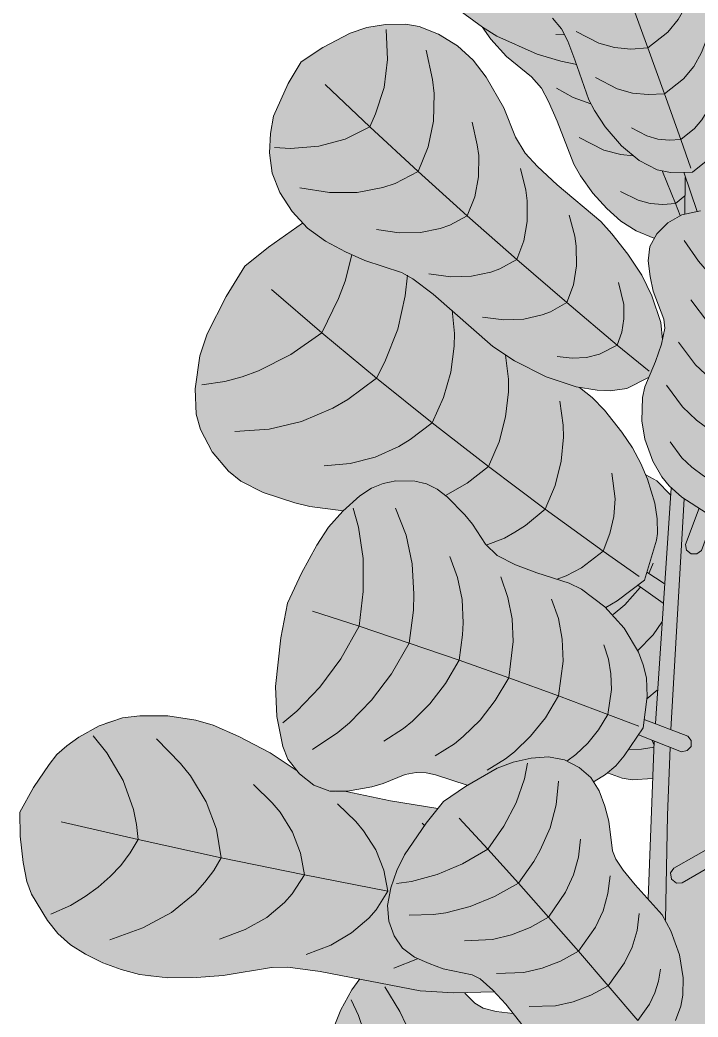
# Model space of a CAD drawing. Header units: metres. Extents: x 0 to 8.79, y -6.64 to 2.65.
# Drawn here: x 1.9259 to 2.2446, y 1.0244 to 1.4935 of the extents above; entities that cross this region are included whole.
import ezdxf

# ---------------------------------------------------------------- set-up
doc = ezdxf.new("R2010")
doc.units = ezdxf.units.M
for name, color, linetype, lineweight, true_color in [('VEG-HOJAS', 117, 'Continuous', 18, 0x2e5e38), ('VEG-NERVIOS', 115, 'Continuous', 9, 0x528c5c), ('VEG-TRONCO', 25, 'Continuous', 18, 0x684830)]:
    doc.layers.add(name, color=color, linetype=linetype, lineweight=lineweight, true_color=true_color)
doc.layers.add('VEG-RELLENO', color=253, linetype='Continuous', true_color=0x96c896)

# ---------------------------------------------------------------- blocks, each defined once
blk = doc.blocks.new('VEG_Ficus_lyrata_ALZADO')
at = {"layer": 'VEG-RELLENO', "true_color": 0x518d59}
h = blk.add_hatch(color=115, dxfattribs=at)
h.dxf.hatch_style = 1
h.paths.add_polyline_path([(-0.2065, 1.6089), (-0.1973, 1.619), (-0.1829, 1.6317), (-0.1777, 1.6348), (-0.1718, 1.6375), (-0.1619, 1.6407), (-0.1516, 1.6418), (-0.141, 1.6401), (-0.1339, 1.6377), (-0.1271, 1.6345), (-0.1183, 1.6282), (-0.1131, 1.6229), (-0.1039, 1.6116), (-0.1002, 1.606), (-0.094, 1.5948), (-0.0903, 1.5897), (-0.0835, 1.5834), (-0.0655, 1.5704), (-0.0783, 1.5608), (-0.0815, 1.5574), (-0.0859, 1.5514), (-0.0896, 1.5446), (-0.0911, 1.5399), (-0.0916, 1.5349), (-0.0915, 1.5297), (-0.09, 1.5221), (-0.087, 1.5153), (-0.0774, 1.5034), (-0.067, 1.4943), (-0.064, 1.491), (-0.0607, 1.4854), (-0.0556, 1.4725), (-0.063, 1.474), (-0.0742, 1.4774), (-0.0931, 1.4858), (-0.0998, 1.49), (-0.1185, 1.5039), (-0.1292, 1.5109), (-0.137, 1.5151), (-0.1456, 1.5176), (-0.1638, 1.5201), (-0.1803, 1.5247), (-0.1896, 1.5291), (-0.1978, 1.5353), (-0.205, 1.543), (-0.2087, 1.5485), (-0.2122, 1.5575), (-0.214, 1.5672), (-0.2145, 1.5762), (-0.2134, 1.5846), (-0.2094, 1.6005)])
at = {"layer": 'VEG-RELLENO', "true_color": 0x6ca273}
h = blk.add_hatch(color=113, dxfattribs=at)
h.dxf.hatch_style = 1
h.paths.add_polyline_path([(-0.0575, 1.5753), (-0.047, 1.5771), (-0.0353, 1.5782), (-0.0264, 1.5721), (-0.019, 1.5685), (-0.0124, 1.567), (-0.0048, 1.5676), (-0.0001, 1.5613), (0.0034, 1.5544), (0.005, 1.5469), (0.0053, 1.539), (0.0051, 1.5316), (0.0031, 1.5179), (0.0033, 1.5134), (0.0079, 1.4981), (0.015, 1.4794), (0.0167, 1.4706), (0.0174, 1.4583), (0.0162, 1.4472), (0.014, 1.4395), (0.0121, 1.435), (0.0084, 1.4296), (-0.0012, 1.4218), (-0.0115, 1.4217), (-0.0177, 1.4229), (-0.0219, 1.4248), (-0.0284, 1.4289), (-0.0365, 1.4362), (-0.0422, 1.4431), (-0.0486, 1.4533), (-0.051, 1.4586), (-0.059, 1.4814), (-0.0627, 1.4892), (-0.0654, 1.4927), (-0.0758, 1.5016), (-0.0807, 1.5071), (-0.0856, 1.5132), (-0.0892, 1.5198), (-0.0911, 1.5271), (-0.0916, 1.5349), (-0.0904, 1.5422), (-0.0872, 1.5492), (-0.0815, 1.5574), (-0.0766, 1.5623), (-0.0651, 1.5706)])
at = {"layer": 'VEG-RELLENO', "true_color": 0x967052}
h = blk.add_hatch(color=23, dxfattribs=at)
h.dxf.hatch_style = 1
h.paths.add_polyline_path([(-0.0197, 0.4), (-0.0097, 0.6), (-0.0079, 0.6662), (-0.0077, 0.6998), (-0.0094, 0.7682), (-0.017, 0.9014), (-0.0006, 0.9014), (0.0017, 0.9027), (0.0026, 0.9053), (0.0017, 0.9078), (-0.0006, 0.9092), (-0.0175, 0.9094), (-0.0211, 0.9802), (-0.022, 1.0087), (-0.0208, 1.0093), (-0.0086, 0.9946), (-0.0067, 0.9942), (-0.0044, 0.9948), (-0.0031, 0.9963), (-0.0027, 0.9982), (-0.0036, 1.0007), (-0.0149, 1.0142), (-0.0091, 1.0227), (-0.0066, 1.0295), (-0.0054, 1.04), (-0.0066, 1.0509), (-0.009, 1.0594), (-0.0126, 1.0675), (-0.0154, 1.0724), (-0.022, 1.0799), (-0.0191, 1.1541), (-0.0059, 1.1491), (-0.003, 1.1501), (-0.0016, 1.1528), (-0.0021, 1.1551), (-0.0038, 1.1567), (-0.0186, 1.1624), (-0.0112, 1.2732), (-0.0062, 1.2689), (0.002, 1.2637), (-0.0044, 1.2466), (-0.0041, 1.2443), (-0.0022, 1.2424), (0.0005, 1.2421), (0.003, 1.2439), (0.0093, 1.261), (0.013, 1.2604), (0.008, 1.154), (0.0067, 1.1039), (-0.01, 1.0944), (-0.0112, 1.0929), (-0.0116, 1.091), (-0.0113, 1.0895), (-0.0101, 1.088), (-0.0087, 1.0873), (-0.0067, 1.0873), (0.0065, 1.0946), (0.0065, 1.0501), (0.0074, 1.0161), (0.0119, 0.9397), (-0.0041, 0.9402), (-0.0067, 0.9386), (-0.0074, 0.936), (-0.0064, 0.9335), (-0.0043, 0.9323), (0.0125, 0.9317), (0.0195, 0.8425), (0.003, 0.8474), (0.0002, 0.8463), (-0.0007, 0.845), (-0.001, 0.8431), (-0.0001, 0.8409), (0.0015, 0.8397), (0.0183, 0.8346), (0.0162, 0.8183), (0.016, 0.8064), (0.0172, 0.7987), (0.0192, 0.7911), (0.0241, 0.779), (0.0266, 0.7349), (0.0282, 0.6661), (0.0278, 0.599), (0.0217, 0.4)])
h.paths.add_polyline_path([(-0.0048, 1.4021), (-0.0046, 1.4194), (0.001, 1.4034)])
h.paths.add_polyline_path([(0.0127, 1.5053), (0.0143, 1.4818), (0.0089, 1.4954)])
h.paths.add_polyline_path([(0.0161, 1.4467), (0.0171, 1.4046), (0.0092, 1.4043), (0.0019, 1.4243), (0.0084, 1.4296), (0.011, 1.433), (0.014, 1.4395)])
h.paths.add_polyline_path([(0.0049, 1.5071), (0.0031, 1.5156), (0.0032, 1.5201), (0.0043, 1.5261), (0.0105, 1.5208)])
at = {"layer": 'VEG-RELLENO', "true_color": 0x5b9663}
h = blk.add_hatch(color=103, dxfattribs=at)
h.dxf.hatch_style = 1
h.paths.add_polyline_path([(-0.1851, 1.4738), (-0.1749, 1.4805), (-0.1596, 1.4883), (-0.1515, 1.4904), (-0.1423, 1.4915), (-0.1327, 1.4911), (-0.1236, 1.4882), (-0.1145, 1.4833), (-0.1065, 1.477), (-0.1, 1.4693), (-0.0946, 1.4606), (-0.0899, 1.4521), (-0.0844, 1.4383), (-0.0798, 1.4308), (-0.074, 1.4245), (-0.0647, 1.4159), (-0.0472, 1.4014), (-0.0416, 1.3959), (-0.0315, 1.3833), (-0.025, 1.3733), (-0.019, 1.3605), (-0.0161, 1.3511), (-0.0152, 1.3454), (-0.0152, 1.343), (-0.0158, 1.3409), (-0.0185, 1.3327), (-0.0218, 1.3252), (-0.032, 1.32), (-0.0398, 1.3189), (-0.0459, 1.3192), (-0.0559, 1.3209), (-0.0699, 1.3256), (-0.0848, 1.3331), (-0.095, 1.3398), (-0.123, 1.3645), (-0.1326, 1.3717), (-0.1379, 1.3746), (-0.1552, 1.3802), (-0.1642, 1.3843), (-0.1737, 1.3893), (-0.1821, 1.3955), (-0.1893, 1.4033), (-0.1951, 1.4123), (-0.1988, 1.4214), (-0.2, 1.4309), (-0.1993, 1.443), (-0.1972, 1.4507), (-0.1903, 1.4652)])
at = {"layer": 'VEG-RELLENO', "true_color": 0x477c4e}
h = blk.add_hatch(color=105, dxfattribs=at)
h.dxf.hatch_style = 1
h.paths.add_polyline_path([(0.0167, 1.4377), (0.017, 1.4281), (0.0168, 1.4246), (0.0164, 1.4373)])
h.paths.add_polyline_path([(-0.0193, 1.3908), (-0.0276, 1.3942), (-0.0348, 1.3988), (-0.0415, 1.4047), (-0.048, 1.412), (-0.0538, 1.4201), (-0.057, 1.4256), (-0.0647, 1.4458), (-0.0688, 1.4551), (-0.0721, 1.4613), (-0.0769, 1.4667), (-0.0886, 1.4762), (-0.096, 1.4844), (-0.1001, 1.4902), (-0.0895, 1.484), (-0.0781, 1.4789), (-0.0666, 1.4749), (-0.0556, 1.4725), (-0.051, 1.4586), (-0.0486, 1.4533), (-0.0422, 1.4431), (-0.0345, 1.4342), (-0.0262, 1.4274), (-0.0198, 1.4238), (-0.0135, 1.4219), (-0.0052, 1.4218), (-0.0046, 1.4194), (-0.0048, 1.4021), (-0.0085, 1.4007), (-0.0128, 1.398), (-0.0164, 1.3947)])
at = {"layer": 'VEG-RELLENO', "true_color": 0x96bc76}
h = blk.add_hatch(color=63, dxfattribs=at)
h.dxf.hatch_style = 1
h.paths.add_polyline_path([(0.001, 1.4034), (-0.0052, 1.4218), (-0.0012, 1.4218), (0.0019, 1.4243), (0.0092, 1.4043)])
at = {"layer": 'VEG-RELLENO', "true_color": 0x6ea275}
h = blk.add_hatch(color=113, dxfattribs=at)
h.dxf.hatch_style = 1
h.paths.add_polyline_path([(0.0549, 1.3983), (0.0685, 1.3916), (0.0867, 1.3812), (0.0942, 1.3755), (0.1014, 1.3687), (0.1072, 1.3615), (0.1103, 1.3543), (0.1111, 1.3468), (0.1099, 1.34), (0.1062, 1.3342), (0.1006, 1.3291), (0.0948, 1.3246), (0.082, 1.3177), (0.079, 1.3148), (0.076, 1.3097), (0.0728, 1.3019), (0.0671, 1.2849), (0.0625, 1.2783), (0.0541, 1.2702), (0.0445, 1.2642), (0.0363, 1.261), (0.0307, 1.2597), (0.0223, 1.2591), (0.0053, 1.2615), (-0.0062, 1.2689), (-0.0122, 1.2742), (-0.0156, 1.2785), (-0.0198, 1.2858), (-0.0236, 1.2963), (-0.0249, 1.3048), (-0.0247, 1.3159), (-0.0235, 1.3209), (-0.0185, 1.3327), (-0.0158, 1.3409), (-0.0142, 1.3485), (-0.0146, 1.3526), (-0.0196, 1.3658), (-0.0211, 1.3728), (-0.022, 1.3801), (-0.0212, 1.3868), (-0.0179, 1.3928), (-0.0128, 1.398), (-0.0061, 1.4017), (0.0026, 1.4037), (0.015, 1.4046), (0.0241, 1.4041), (0.043, 1.4009)])
at = {"layer": 'VEG-RELLENO', "true_color": 0x4d8554}
h = blk.add_hatch(color=105, dxfattribs=at)
h.dxf.hatch_style = 1
h.paths.add_polyline_path([(-0.2116, 1.3776), (-0.2004, 1.3866), (-0.1845, 1.3978), (-0.1767, 1.3912), (-0.1674, 1.3859), (-0.1552, 1.3802), (-0.1406, 1.3756), (-0.1326, 1.3717), (-0.1254, 1.3664), (-0.1155, 1.3581), (-0.0981, 1.3423), (-0.0917, 1.3374), (-0.0848, 1.3331), (-0.0699, 1.3256), (-0.0628, 1.3229), (-0.0543, 1.3206), (-0.0515, 1.3185), (-0.0425, 1.3098), (-0.0318, 1.2958), (-0.0254, 1.2848), (-0.021, 1.2737), (-0.0182, 1.2624), (-0.0176, 1.2519), (-0.0188, 1.2455), (-0.0237, 1.2299), (-0.0365, 1.2201), (-0.0419, 1.217), (-0.0505, 1.2239), (-0.0561, 1.2272), (-0.077, 1.2343), (-0.0867, 1.2381), (-0.093, 1.2415), (-0.0968, 1.2448), (-0.1062, 1.2586), (-0.1143, 1.267), (-0.1212, 1.2727), (-0.1236, 1.2741), (-0.1289, 1.2759), (-0.1346, 1.2767), (-0.1406, 1.2766), (-0.1494, 1.2745), (-0.1576, 1.2695), (-0.1654, 1.2625), (-0.1846, 1.2653), (-0.1954, 1.2685), (-0.2066, 1.2727), (-0.2134, 1.2764), (-0.2164, 1.2786), (-0.2245, 1.2871), (-0.2309, 1.2972), (-0.2337, 1.3043), (-0.2345, 1.308), (-0.235, 1.3199), (-0.2328, 1.3354), (-0.2293, 1.3457), (-0.219, 1.3657)])
at = {"layer": 'VEG-RELLENO', "true_color": 0x6aa071}
h = blk.add_hatch(color=103, dxfattribs=at)
h.dxf.hatch_style = 1
h.paths.add_polyline_path([(-0.1916, 1.2191), (-0.1849, 1.2332), (-0.1741, 1.2521), (-0.1679, 1.2598), (-0.1603, 1.2672), (-0.1521, 1.2731), (-0.1436, 1.2762), (-0.1346, 1.2767), (-0.1262, 1.2752), (-0.1188, 1.271), (-0.1121, 1.2649), (-0.1062, 1.2586), (-0.0968, 1.2448), (-0.093, 1.2415), (-0.0867, 1.2381), (-0.077, 1.2343), (-0.0561, 1.2272), (-0.0477, 1.2219), (-0.0374, 1.2125), (-0.0332, 1.2073), (-0.0296, 1.2019), (-0.0254, 1.193), (-0.0235, 1.187), (-0.0224, 1.1781), (-0.0243, 1.1604), (-0.0332, 1.1473), (-0.0372, 1.1426), (-0.042, 1.1385), (-0.0474, 1.1351), (-0.0525, 1.1403), (-0.059, 1.1443), (-0.0662, 1.1466), (-0.0714, 1.1468), (-0.0799, 1.1457), (-0.0904, 1.1426), (-0.0976, 1.139), (-0.107, 1.1334), (-0.1219, 1.1383), (-0.1264, 1.1393), (-0.1311, 1.1394), (-0.1362, 1.1384), (-0.1492, 1.1332), (-0.1575, 1.1315), (-0.1661, 1.1304), (-0.1742, 1.1312), (-0.1815, 1.135), (-0.1879, 1.1408), (-0.1926, 1.1485), (-0.1954, 1.1585), (-0.1971, 1.1729), (-0.1969, 1.1834), (-0.1942, 1.2053)])
at = {"layer": 'VEG-RELLENO', "true_color": 0x477b4e}
h = blk.add_hatch(color=105, dxfattribs=at)
h.dxf.hatch_style = 1
h.paths.add_polyline_path([(-0.0231, 1.2795), (-0.016, 1.275), (-0.0115, 1.2701), (-0.0144, 1.2283), (-0.0226, 1.2337), (-0.0188, 1.2455), (-0.0175, 1.2553), (-0.0189, 1.2661)])
h.paths.add_polyline_path([(-0.0201, 1.1366), (-0.0295, 1.1359), (-0.0342, 1.1368), (-0.0411, 1.1393), (-0.0352, 1.1449), (-0.0266, 1.1571), (-0.0191, 1.1541)])
h.paths.add_polyline_path([(-0.0235, 1.187), (-0.0266, 1.196), (-0.0313, 1.2047), (-0.0352, 1.2099), (-0.0419, 1.217), (-0.0365, 1.2201), (-0.0269, 1.2275), (-0.015, 1.219), (-0.0186, 1.1624), (-0.0239, 1.1643), (-0.0224, 1.1781)])
at = {"layer": 'VEG-RELLENO', "true_color": 0x96bc76}
h = blk.add_hatch(color=63, dxfattribs=at)
h.dxf.hatch_style = 1
h.paths.add_polyline_path([(-0.0044, 1.2466), (0.002, 1.2637), (0.0053, 1.2615), (0.0093, 1.2608), (0.0032, 1.2443), (0.0012, 1.2424), (-0.0011, 1.2421), (-0.0037, 1.2437)])
h = blk.add_hatch(color=63, dxfattribs=at)
h.dxf.hatch_style = 1
h.paths.add_polyline_path([(-0.015, 1.219), (-0.0269, 1.2275), (-0.0237, 1.2299), (-0.0226, 1.2337), (-0.0144, 1.2283)])
at = {"layer": 'VEG-RELLENO', "true_color": 0x53905b}
h = blk.add_hatch(color=93, dxfattribs=at)
h.dxf.hatch_style = 1
h.paths.add_polyline_path([(-0.3173, 1.1208), (-0.3121, 1.1306), (-0.3036, 1.1432), (-0.2999, 1.1478), (-0.2953, 1.152), (-0.2867, 1.1579), (-0.2765, 1.163), (-0.2691, 1.1651), (-0.2567, 1.1663), (-0.2478, 1.166), (-0.2389, 1.1649), (-0.2306, 1.163), (-0.2224, 1.1601), (-0.1997, 1.1487), (-0.1875, 1.1405), (-0.1815, 1.135), (-0.1742, 1.1312), (-0.169, 1.1303), (-0.164, 1.1305), (-0.1431, 1.1261), (-0.1208, 1.1225), (-0.1351, 1.1031), (-0.1401, 1.0933), (-0.143, 1.0851), (-0.1443, 1.0795), (-0.1446, 1.0743), (-0.1433, 1.067), (-0.1414, 1.0625), (-0.1388, 1.0584), (-0.1339, 1.0537), (-0.1296, 1.0514), (-0.1205, 1.0477), (-0.1069, 1.0449), (-0.1028, 1.0434), (-0.0994, 1.0412), (-0.0943, 1.0362), (-0.1135, 1.0357), (-0.1291, 1.0367), (-0.1762, 1.0458), (-0.1914, 1.0478), (-0.2028, 1.0473), (-0.2217, 1.0439), (-0.2433, 1.0427), (-0.2568, 1.0435), (-0.2654, 1.0454), (-0.2741, 1.0482), (-0.2865, 1.0539), (-0.2936, 1.0584), (-0.302, 1.0667), (-0.3085, 1.0761), (-0.3131, 1.0852), (-0.3153, 1.0941), (-0.3173, 1.1114)])
at = {"layer": 'VEG-RELLENO', "true_color": 0x96bc76}
h = blk.add_hatch(color=63, dxfattribs=at)
h.dxf.hatch_style = 1
h.paths.add_polyline_path([(-0.0063, 1.1492), (-0.0266, 1.1571), (-0.0243, 1.1604), (-0.0236, 1.1643), (-0.0038, 1.1567), (-0.0021, 1.1551), (-0.0016, 1.1524), (-0.0033, 1.1499)])
at = {"layer": 'VEG-RELLENO', "true_color": 0x70a477}
h = blk.add_hatch(color=113, dxfattribs=at)
h.dxf.hatch_style = 1
h.paths.add_polyline_path([(-0.1182, 1.1257), (-0.1079, 1.1328), (-0.0929, 1.1415), (-0.0854, 1.1443), (-0.077, 1.1462), (-0.0688, 1.1468), (-0.0614, 1.1453), (-0.0545, 1.1418), (-0.0489, 1.137), (-0.045, 1.1308), (-0.0424, 1.1236), (-0.0405, 1.1165), (-0.0387, 1.1026), (-0.0372, 1.0986), (-0.0338, 1.0934), (-0.0281, 1.0865), (-0.0154, 1.0724), (-0.0113, 1.0649), (-0.0072, 1.0537), (-0.0055, 1.0428), (-0.0057, 1.0346), (-0.0066, 1.0295), (-0.0091, 1.0227), (-0.0172, 1.0109), (-0.0284, 1.0057), (-0.0355, 1.0036), (-0.0406, 1.0033), (-0.0487, 1.0039), (-0.0593, 1.0065), (-0.0672, 1.0101), (-0.0768, 1.0163), (-0.0807, 1.02), (-0.0889, 1.0304), (-0.095, 1.037), (-0.101, 1.0424), (-0.1048, 1.0442), (-0.1183, 1.047), (-0.125, 1.0495), (-0.1318, 1.0525), (-0.1374, 1.0567), (-0.1414, 1.0625), (-0.1439, 1.0694), (-0.1446, 1.0768), (-0.143, 1.0851), (-0.139, 1.0959), (-0.1351, 1.1031), (-0.1251, 1.1172)])
at = {"layer": 'VEG-RELLENO', "true_color": 0x96bc76}
h = blk.add_hatch(color=63, dxfattribs=at)
h.dxf.hatch_style = 1
h.paths.add_polyline_path([(-0.0103, 1.0942), (0.0111, 1.1063), (0.012, 1.1024), (0.0147, 1.0994), (-0.006, 1.0875), (-0.0087, 1.0873), (-0.0107, 1.0885), (-0.0116, 1.0914)])
at = {"layer": 'VEG-RELLENO', "true_color": 0x4a8051}
h = blk.add_hatch(color=105, dxfattribs=at)
h.dxf.hatch_style = 1
h.paths.add_polyline_path([(-0.18, 0.981), (-0.1765, 0.9969), (-0.1705, 1.0185), (-0.1648, 1.0309), (-0.1576, 1.0424), (-0.1291, 1.0367), (-0.1081, 1.0356), (-0.1034, 1.0309), (-0.0995, 1.0286), (-0.0935, 1.0269), (-0.0855, 1.026), (-0.0807, 1.02), (-0.0768, 1.0163), (-0.0698, 1.0115), (-0.062, 1.0076), (-0.0567, 1.0056), (-0.0487, 1.0039), (-0.0406, 1.0033), (-0.0342, 1.0039), (-0.03, 0.9976), (-0.0261, 0.9894), (-0.0247, 0.9835), (-0.0224, 0.9683), (-0.0267, 0.9527), (-0.0289, 0.9468), (-0.0339, 0.9388), (-0.0402, 0.9316), (-0.0501, 0.94), (-0.0614, 0.9469), (-0.0741, 0.9526), (-0.0886, 0.9572), (-0.0985, 0.9595), (-0.1081, 0.961), (-0.1371, 0.9612), (-0.1534, 0.962), (-0.1642, 0.9631), (-0.1713, 0.9647), (-0.1799, 0.9687)])
at = {"layer": 'VEG-HOJAS'}
for points in [[(-0.0556, 1.4725), (-0.063, 1.474), (-0.0742, 1.4774), (-0.0931, 1.4858), (-0.0998, 1.49), (-0.1185, 1.5039)], [(0.0055, 1.505), (0.0141, 1.4822), (0.0157, 1.4765), (0.0172, 1.4644), (0.0172, 1.4553), (0.0166, 1.4498), (0.0149, 1.442), (0.0121, 1.435), (0.0098, 1.4312), (0.0069, 1.4282), (-0.0012, 1.4218), (-0.0115, 1.4217), (-0.0177, 1.4229), (-0.0262, 1.4274), (-0.0345, 1.4342), (-0.0422, 1.4431), (-0.0472, 1.4508), (-0.0499, 1.4559), (-0.0564, 1.4747), (-0.0598, 1.4834), (-0.0627, 1.4892), (-0.067, 1.4943)], [(-0.0218, 1.3252), (-0.032, 1.32), (-0.0398, 1.3189), (-0.0459, 1.3192), (-0.0559, 1.3209), (-0.0699, 1.3256), (-0.0848, 1.3331), (-0.095, 1.3398), (-0.123, 1.3645), (-0.1326, 1.3717), (-0.1379, 1.3746), (-0.1552, 1.3802), (-0.1642, 1.3843), (-0.1737, 1.3893), (-0.1821, 1.3955), (-0.1893, 1.4033), (-0.1951, 1.4123), (-0.1988, 1.4214), (-0.2, 1.4309), (-0.1996, 1.4401), (-0.1981, 1.4482), (-0.1912, 1.4636), (-0.1851, 1.4738), (-0.1749, 1.4805), (-0.1621, 1.4873), (-0.1543, 1.4899), (-0.1454, 1.4913), (-0.1359, 1.4914), (-0.1297, 1.4904), (-0.1205, 1.4868), (-0.1117, 1.4813), (-0.1042, 1.4746), (-0.0981, 1.4665), (-0.0899, 1.4521), (-0.0844, 1.4383), (-0.0798, 1.4308), (-0.074, 1.4245), (-0.0647, 1.4159), (-0.0443, 1.3987), (-0.039, 1.3929), (-0.0315, 1.3833), (-0.025, 1.3733), (-0.0202, 1.3637), (-0.0161, 1.3511), (-0.0152, 1.343)], [(-0.0193, 1.3908), (-0.0276, 1.3942), (-0.0348, 1.3988), (-0.0415, 1.4047), (-0.048, 1.412), (-0.0538, 1.4201), (-0.057, 1.4256), (-0.0647, 1.4458), (-0.0688, 1.4551), (-0.0721, 1.4613), (-0.0769, 1.4667), (-0.0886, 1.4762), (-0.096, 1.4844), (-0.1001, 1.4902)], [(0.001, 1.4034), (-0.0052, 1.4218)], [(0.0053, 1.2615), (-0.0062, 1.2689), (-0.0122, 1.2742), (-0.0156, 1.2785), (-0.0198, 1.2858), (-0.0236, 1.2963), (-0.0249, 1.3048), (-0.0247, 1.3159), (-0.0235, 1.3209), (-0.0185, 1.3327), (-0.0158, 1.3409), (-0.0142, 1.3485), (-0.0146, 1.3526), (-0.0196, 1.3658), (-0.0211, 1.3728), (-0.022, 1.3801), (-0.0212, 1.3868), (-0.0179, 1.3928), (-0.0128, 1.398), (-0.0061, 1.4017), (0.0026, 1.4037)], [(-0.1654, 1.2625), (-0.181, 1.2646), (-0.1881, 1.2662), (-0.2029, 1.2711), (-0.2134, 1.2764), (-0.2192, 1.2812), (-0.2269, 1.2903), (-0.2325, 1.3007), (-0.2345, 1.308), (-0.235, 1.3199), (-0.2328, 1.3354), (-0.2293, 1.3457), (-0.2203, 1.3634), (-0.2116, 1.3776), (-0.2004, 1.3866), (-0.1845, 1.3978)], [(-0.0543, 1.3206), (-0.0483, 1.3158), (-0.0425, 1.3098), (-0.0343, 1.2995), (-0.0294, 1.2921), (-0.0254, 1.2848), (-0.0223, 1.2774), (-0.0189, 1.2661), (-0.0178, 1.2588), (-0.0176, 1.2519), (-0.0181, 1.2487), (-0.0237, 1.2299), (-0.0365, 1.2201), (-0.0419, 1.217)], [(-0.107, 1.1334), (-0.1219, 1.1383), (-0.1264, 1.1393), (-0.1311, 1.1394), (-0.1362, 1.1384), (-0.1465, 1.1342), (-0.1519, 1.1326), (-0.1633, 1.1306), (-0.1716, 1.1306), (-0.1791, 1.1335), (-0.1859, 1.1387), (-0.1913, 1.1457), (-0.1937, 1.1516), (-0.1965, 1.1658), (-0.1972, 1.1798), (-0.1946, 1.2027), (-0.1916, 1.2191), (-0.1849, 1.2332), (-0.1777, 1.2464), (-0.1722, 1.2548), (-0.1655, 1.2624), (-0.1576, 1.2695), (-0.1521, 1.2731), (-0.1466, 1.2754), (-0.1406, 1.2766), (-0.1317, 1.2765), (-0.1262, 1.2752), (-0.1212, 1.2727), (-0.1165, 1.2691), (-0.1081, 1.2607), (-0.1046, 1.2563), (-0.0985, 1.2469), (-0.093, 1.2415), (-0.0844, 1.2371), (-0.0743, 1.2333), (-0.0591, 1.2285), (-0.0533, 1.2257), (-0.0424, 1.2174), (-0.0332, 1.2073), (-0.0266, 1.196), (-0.0243, 1.19), (-0.0228, 1.184), (-0.0225, 1.1752), (-0.0243, 1.1604), (-0.0332, 1.1473), (-0.0372, 1.1426), (-0.042, 1.1385), (-0.0474, 1.1351)], [(-0.0231, 1.2795), (-0.0179, 1.2766), (-0.0115, 1.2701)], [(0.0093, 1.261), (0.003, 1.2439), (0.0009, 1.2422), (-0.0018, 1.2423), (-0.0039, 1.244), (-0.0044, 1.2466), (0.002, 1.2637)], [(-0.0226, 1.2337), (-0.0144, 1.2283)], [(-0.015, 1.219), (-0.0269, 1.2275)], [(-0.0943, 1.0362), (-0.1135, 1.0357), (-0.1291, 1.0367), (-0.1762, 1.0458), (-0.1914, 1.0478), (-0.1991, 1.0477), (-0.2217, 1.0439), (-0.2343, 1.043), (-0.2478, 1.0428), (-0.2611, 1.0443), (-0.2698, 1.0467), (-0.2784, 1.0499), (-0.2865, 1.0539), (-0.2936, 1.0584), (-0.2995, 1.0637), (-0.3044, 1.0698), (-0.3118, 1.0822), (-0.314, 1.0882), (-0.3158, 1.097), (-0.3172, 1.1094), (-0.3173, 1.1208), (-0.311, 1.1324), (-0.3036, 1.1432), (-0.2999, 1.1478), (-0.2953, 1.152), (-0.2897, 1.156), (-0.28, 1.1614), (-0.2691, 1.1651), (-0.261, 1.1661), (-0.2478, 1.166), (-0.2347, 1.1641), (-0.2265, 1.1617), (-0.2144, 1.1564), (-0.1997, 1.1487), (-0.1875, 1.1405)], [(-0.0239, 1.1643), (-0.0034, 1.1565), (-0.0018, 1.1544), (-0.0018, 1.1517), (-0.0036, 1.1497), (-0.0063, 1.1492), (-0.0266, 1.1571)], [(-0.0807, 1.02), (-0.0889, 1.0304), (-0.095, 1.037), (-0.101, 1.0424), (-0.1048, 1.0442), (-0.1183, 1.047), (-0.125, 1.0495), (-0.1318, 1.0525), (-0.1374, 1.0567), (-0.1414, 1.0625), (-0.1439, 1.0694), (-0.1446, 1.0768), (-0.143, 1.0851), (-0.1401, 1.0933), (-0.1365, 1.1007), (-0.1263, 1.1156), (-0.1182, 1.1257), (-0.1079, 1.1328), (-0.0929, 1.1415), (-0.0854, 1.1443), (-0.077, 1.1462), (-0.0688, 1.1468), (-0.0614, 1.1453), (-0.0545, 1.1418), (-0.0489, 1.137), (-0.045, 1.1308), (-0.0424, 1.1236), (-0.0405, 1.1165), (-0.0387, 1.1026), (-0.0372, 1.0986), (-0.0338, 1.0934), (-0.0281, 1.0865), (-0.0154, 1.0724), (-0.0113, 1.0649), (-0.0072, 1.0537), (-0.0055, 1.0428), (-0.0057, 1.0346), (-0.0066, 1.0295), (-0.0091, 1.0227)], [(-0.0199, 1.1366), (-0.0295, 1.1359), (-0.0342, 1.1368), (-0.0411, 1.1393)], [(-0.164, 1.1305), (-0.1431, 1.1261), (-0.1208, 1.1225)], [(0.0149, 1.0996), (-0.006, 1.0875), (-0.0087, 1.0873), (-0.0111, 1.0892), (-0.0115, 1.0922), (-0.01, 1.0944), (0.0111, 1.1063)], [(-0.1799, 0.9687), (-0.18, 0.981), (-0.1765, 0.9969), (-0.1715, 1.0152), (-0.1664, 1.0278), (-0.1613, 1.0371), (-0.1576, 1.0424)], [(-0.1081, 1.0356), (-0.1034, 1.0309), (-0.0995, 1.0286), (-0.0935, 1.0269), (-0.0855, 1.026)]]:
    blk.add_lwpolyline(points, dxfattribs=at)
at = {"layer": 'VEG-NERVIOS'}
for points in [[(-0.0221, 1.4803), (-0.0128, 1.4877), (-0.0079, 1.4937), (-0.004, 1.5005), (-0.0012, 1.5082)], [(-0.0221, 1.4803), (-0.03, 1.5018)], [(-0.1529, 1.4432), (-0.1501, 1.4492), (-0.1461, 1.4617), (-0.1445, 1.4749), (-0.1452, 1.4889)], [(-0.0221, 1.4803), (-0.0301, 1.4797), (-0.0378, 1.4805), (-0.0452, 1.4825), (-0.0559, 1.488)], [(-0.0612, 1.4864), (-0.0654, 1.4866)], [(-0.0143, 1.4587), (-0.0054, 1.4658), (-0.0006, 1.4716), (0.0031, 1.4781), (0.0059, 1.4854)], [(-0.1301, 1.4221), (-0.1254, 1.4337), (-0.1229, 1.4459), (-0.1226, 1.4588), (-0.1233, 1.4655), (-0.1263, 1.4793)], [(-0.0143, 1.4587), (-0.0221, 1.4803)], [(-0.0143, 1.4587), (-0.022, 1.4583), (-0.0294, 1.459), (-0.0365, 1.461), (-0.0467, 1.4663)], [(-0.1529, 1.4432), (-0.1739, 1.463)], [(-0.049, 1.454), (-0.0572, 1.457), (-0.0651, 1.4614)], [(-0.0066, 1.4372), (-0.0143, 1.4587)], [(-0.0066, 1.4372), (-0.0002, 1.4423), (0.0032, 1.4464), (0.006, 1.451), (0.0079, 1.4563)], [(-0.1071, 1.4013), (-0.1035, 1.4103), (-0.1017, 1.4197), (-0.1016, 1.4296), (-0.1023, 1.4347), (-0.1048, 1.4453)], [(-0.1529, 1.4432), (-0.1644, 1.4374), (-0.1768, 1.434), (-0.1901, 1.433), (-0.1976, 1.4334)], [(-0.1301, 1.4221), (-0.1529, 1.4432)], [(-0.0066, 1.4372), (-0.0121, 1.4369), (-0.0174, 1.4374), (-0.0226, 1.4389), (-0.0299, 1.4427)], [(-0.0291, 1.4295), (-0.0349, 1.4301), (-0.0428, 1.4322), (-0.0544, 1.4381)], [(-0.0019, 1.4237), (-0.0066, 1.4372)], [(-0.1301, 1.4221), (-0.141, 1.4165), (-0.1467, 1.4146), (-0.1588, 1.4123), (-0.1718, 1.4123), (-0.1857, 1.4145)], [(-0.1071, 1.4013), (-0.1301, 1.4221)], [(-0.0838, 1.3808), (-0.0804, 1.3895), (-0.0788, 1.3987), (-0.0788, 1.4083), (-0.0795, 1.4133), (-0.082, 1.4236)], [(-0.0091, 1.4071), (-0.0152, 1.4222)], [(-0.0091, 1.4071), (-0.0151, 1.4066), (-0.021, 1.4071), (-0.0267, 1.4086), (-0.035, 1.4128)], [(-0.0091, 1.4071), (-0.0047, 1.4107)], [(-0.0069, 1.4014), (-0.0091, 1.4071)], [(-0.1071, 1.4013), (-0.1153, 1.3969), (-0.1197, 1.3953), (-0.129, 1.3935), (-0.139, 1.3933), (-0.1497, 1.3949)], [(-0.0838, 1.3808), (-0.1071, 1.4013)], [(-0.0603, 1.3605), (-0.0571, 1.3689), (-0.0557, 1.3777), (-0.0558, 1.387), (-0.0565, 1.3917), (-0.0591, 1.4016)], [(0.0383, 1.3517), (0.0258, 1.3588), (0.015, 1.3667), (0.0057, 1.3753), (0.0017, 1.3799), (-0.0051, 1.3897)], [(-0.1754, 1.3463), (-0.1675, 1.3624), (-0.1645, 1.3705), (-0.1613, 1.3829)], [(-0.0838, 1.3808), (-0.0918, 1.3764), (-0.096, 1.3748), (-0.105, 1.3729), (-0.1147, 1.3726), (-0.1251, 1.374)], [(-0.0603, 1.3605), (-0.0838, 1.3808)], [(-0.1497, 1.3249), (-0.1458, 1.3326), (-0.1397, 1.348), (-0.1362, 1.3636), (-0.1352, 1.3733)], [(-0.0365, 1.3405), (-0.0343, 1.3466), (-0.0334, 1.3529), (-0.0335, 1.3595), (-0.036, 1.37)], [(-0.1754, 1.3463), (-0.199, 1.3666)], [(-0.0603, 1.3605), (-0.0679, 1.3562), (-0.0719, 1.3547), (-0.0805, 1.3527), (-0.0899, 1.3523), (-0.0998, 1.3536)], [(-0.0365, 1.3405), (-0.0603, 1.3605)], [(0.0314, 1.3325), (0.0218, 1.338), (0.0135, 1.3441), (0.0064, 1.3508), (-0.0019, 1.3618)], [(-0.1236, 1.3039), (-0.1182, 1.3158), (-0.1148, 1.3278), (-0.1132, 1.3399), (-0.1131, 1.3459), (-0.1142, 1.3569)], [(-0.1754, 1.3463), (-0.1899, 1.336), (-0.2051, 1.3284), (-0.2129, 1.3256), (-0.221, 1.3234), (-0.2318, 1.3218)], [(-0.1497, 1.3249), (-0.1754, 1.3463)], [(0.0245, 1.3133), (0.0152, 1.3187), (0.0071, 1.3247), (0.0002, 1.3312), (-0.0078, 1.3419)], [(-0.0365, 1.3405), (-0.0448, 1.3362), (-0.051, 1.3347), (-0.0577, 1.3344), (-0.0648, 1.3351)], [(-0.0216, 1.3282), (-0.0365, 1.3405)], [(-0.0971, 1.2833), (-0.0921, 1.295), (-0.089, 1.3067), (-0.0876, 1.3185), (-0.0877, 1.3244), (-0.089, 1.3357)], [(-0.1497, 1.3249), (-0.1632, 1.3149), (-0.1703, 1.3108), (-0.1849, 1.3046), (-0.2002, 1.301), (-0.2163, 1.2999)], [(-0.1236, 1.3039), (-0.1497, 1.3249)], [(0.0174, 1.2942), (0.0085, 1.2994), (0.0008, 1.3051), (-0.0058, 1.3114), (-0.0134, 1.3217)], [(-0.0704, 1.2633), (-0.0657, 1.2745), (-0.0629, 1.2858), (-0.0618, 1.2971), (-0.0619, 1.3028), (-0.0635, 1.3141)], [(-0.1236, 1.3039), (-0.1339, 1.296), (-0.1392, 1.2928), (-0.1503, 1.2878), (-0.162, 1.2848), (-0.1743, 1.2837)], [(-0.0971, 1.2833), (-0.1236, 1.3039)], [(0.0104, 1.2751), (0.004, 1.2789), (-0.0015, 1.283), (-0.0062, 1.2875), (-0.0117, 1.2949)], [(-0.0971, 1.2833), (-0.107, 1.2755), (-0.1172, 1.2697)], [(-0.0704, 1.2633), (-0.0971, 1.2833)], [(-0.0432, 1.2436), (-0.04, 1.2518), (-0.0382, 1.2599), (-0.0375, 1.2681), (-0.039, 1.2802)], [(-0.1579, 1.2082), (-0.1559, 1.2246), (-0.156, 1.2401), (-0.1581, 1.2548), (-0.1606, 1.2637)], [(-0.1343, 1.2003), (-0.1323, 1.2158), (-0.1321, 1.2233), (-0.133, 1.2376), (-0.1358, 1.2511), (-0.1407, 1.2638)], [(-0.0704, 1.2633), (-0.0797, 1.2556), (-0.0846, 1.2524), (-0.0896, 1.2497), (-0.0981, 1.2463)], [(-0.0432, 1.2436), (-0.0704, 1.2633)], [(-0.0432, 1.2436), (-0.0533, 1.2357), (-0.0605, 1.232), (-0.0648, 1.2304)], [(-0.0262, 1.2316), (-0.0432, 1.2436)], [(-0.1109, 1.1922), (-0.1092, 1.2041), (-0.1089, 1.2098), (-0.1095, 1.2208), (-0.1116, 1.2312), (-0.1152, 1.241)], [(-0.0216, 1.2333), (-0.0196, 1.2379)], [(-0.0875, 1.1839), (-0.0854, 1.201), (-0.0859, 1.2117), (-0.0879, 1.2218), (-0.0913, 1.2314)], [(-0.0385, 1.2137), (-0.0329, 1.2183), (-0.0258, 1.2265)], [(-0.0641, 1.1754), (-0.062, 1.1918), (-0.0624, 1.2021), (-0.0642, 1.2118), (-0.0674, 1.221)], [(-0.1579, 1.2082), (-0.1798, 1.2153)], [(-0.1579, 1.2082), (-0.1665, 1.1929), (-0.1763, 1.1796), (-0.1871, 1.1683), (-0.1938, 1.1628)], [(-0.1343, 1.2003), (-0.1579, 1.2082)], [(-0.027, 1.1967), (-0.0197, 1.2042), (-0.0156, 1.2102)], [(-0.1343, 1.2003), (-0.1427, 1.1859), (-0.152, 1.1734), (-0.1624, 1.1628), (-0.1679, 1.1582), (-0.1798, 1.1503)], [(-0.1109, 1.1922), (-0.1343, 1.2003)], [(-0.0409, 1.1667), (-0.0393, 1.1785), (-0.0395, 1.1858), (-0.0407, 1.1928), (-0.0429, 1.1994)], [(-0.1109, 1.1922), (-0.1173, 1.1812), (-0.1246, 1.1717), (-0.1327, 1.1636), (-0.137, 1.1601), (-0.1462, 1.1542)], [(-0.0875, 1.1839), (-0.1109, 1.1922)], [(-0.0875, 1.1839), (-0.0939, 1.1733), (-0.101, 1.1641), (-0.1089, 1.1563), (-0.1131, 1.1529), (-0.1221, 1.1472)], [(-0.0641, 1.1754), (-0.0875, 1.1839)], [(-0.0226, 1.1741), (-0.0177, 1.1781)], [(-0.0641, 1.1754), (-0.0703, 1.1652), (-0.0773, 1.1565), (-0.0849, 1.1491), (-0.089, 1.1459), (-0.0977, 1.1405)], [(-0.0409, 1.1667), (-0.0641, 1.1754)], [(-0.0409, 1.1667), (-0.0454, 1.1595), (-0.0504, 1.1532), (-0.056, 1.1479), (-0.0603, 1.1448)], [(-0.0264, 1.1612), (-0.0409, 1.1667)], [(-0.2617, 1.1079), (-0.2625, 1.115), (-0.2639, 1.122), (-0.2688, 1.1356), (-0.2765, 1.1487), (-0.2829, 1.1567)], [(-0.2227, 1.0993), (-0.2249, 1.1128), (-0.2297, 1.1256), (-0.2371, 1.1378), (-0.2418, 1.1437), (-0.2531, 1.1552)], [(-0.0192, 1.1522), (-0.0201, 1.1544)], [(-0.0192, 1.1514), (-0.0251, 1.1504), (-0.0312, 1.1502)], [(-0.0974, 1.1033), (-0.0898, 1.1141), (-0.0841, 1.1251), (-0.0802, 1.1365), (-0.0787, 1.1438)], [(-0.083, 1.0874), (-0.0757, 1.0976), (-0.0728, 1.1028), (-0.0681, 1.1133), (-0.0652, 1.1242), (-0.0641, 1.1354)], [(-0.1836, 1.0912), (-0.1854, 1.1015), (-0.1892, 1.1113), (-0.195, 1.1207), (-0.1987, 1.1252), (-0.2075, 1.1338)], [(-0.1444, 1.0835), (-0.1462, 1.0935), (-0.15, 1.103), (-0.1558, 1.112), (-0.1594, 1.1164), (-0.1681, 1.1247)], [(-0.0974, 1.1033), (-0.1109, 1.1179)], [(-0.2617, 1.1079), (-0.2979, 1.1162)], [(-0.1271, 1.1145), (-0.1283, 1.1156)], [(-0.2617, 1.1079), (-0.2655, 1.1016), (-0.2699, 1.0957), (-0.2749, 1.0904), (-0.2805, 1.0854), (-0.2867, 1.081), (-0.2935, 1.0769), (-0.3028, 1.0727)], [(-0.2227, 1.0993), (-0.2617, 1.1079)], [(-0.0688, 1.0714), (-0.0608, 1.0831), (-0.0571, 1.0912), (-0.0548, 1.0996), (-0.0538, 1.1081)], [(-0.0974, 1.1033), (-0.1093, 1.0964), (-0.1212, 1.0914), (-0.1333, 1.0882), (-0.1403, 1.0872)], [(-0.083, 1.0874), (-0.0974, 1.1033)], [(-0.2227, 1.0993), (-0.2262, 1.0933), (-0.2304, 1.0878), (-0.235, 1.0826), (-0.2461, 1.0736), (-0.2595, 1.0663), (-0.2751, 1.0607)], [(-0.1836, 1.0912), (-0.2227, 1.0993)], [(-0.1836, 1.0912), (-0.1894, 1.0823), (-0.1929, 1.0783), (-0.2013, 1.0712), (-0.2115, 1.0655), (-0.2235, 1.061)], [(-0.1444, 1.0835), (-0.1836, 1.0912)], [(-0.0547, 1.0553), (-0.0468, 1.0666), (-0.0432, 1.0744), (-0.0409, 1.0825), (-0.0398, 1.0908)], [(-0.083, 1.0874), (-0.0943, 1.081), (-0.1057, 1.0763), (-0.1171, 1.0734), (-0.1229, 1.0726), (-0.1344, 1.0723)], [(-0.0688, 1.0714), (-0.083, 1.0874)], [(-0.1444, 1.0835), (-0.1499, 1.0748), (-0.1533, 1.0709), (-0.1614, 1.0639), (-0.1712, 1.0582), (-0.1828, 1.0538)], [(-0.0688, 1.0714), (-0.0775, 1.0665), (-0.0863, 1.0631), (-0.0951, 1.0609), (-0.1084, 1.0602)], [(-0.0547, 1.0553), (-0.0688, 1.0714)], [(-0.0408, 1.039), (-0.0331, 1.0498), (-0.0295, 1.0573), (-0.0272, 1.065), (-0.0262, 1.073)], [(-0.1304, 1.0518), (-0.1416, 1.0473)], [(-0.0547, 1.0553), (-0.0632, 1.0506), (-0.0718, 1.0473), (-0.0804, 1.0453), (-0.0933, 1.0448)], [(-0.0408, 1.039), (-0.0547, 1.0553)], [(-0.0269, 1.0227), (-0.0214, 1.0304), (-0.0188, 1.0357), (-0.0171, 1.0412), (-0.0162, 1.0469)], [(-0.1265, 0.9761), (-0.128, 0.9923), (-0.1312, 1.0071), (-0.1358, 1.0207), (-0.1388, 1.0269), (-0.1458, 1.0386)], [(-0.0408, 1.039), (-0.049, 1.0346), (-0.0572, 1.0315), (-0.0655, 1.0297), (-0.0779, 1.0293)], [(-0.0269, 1.0227), (-0.0408, 1.039)], [(-0.1485, 0.978), (-0.1501, 0.9951), (-0.1533, 1.0108), (-0.1582, 1.0251), (-0.1616, 1.0324)]]:
    blk.add_lwpolyline(points, dxfattribs=at)
at = {"layer": 'VEG-TRONCO'}
for points in [[(-0.0048, 1.4021), (-0.0046, 1.4194)], [(-0.0186, 1.1624), (-0.0112, 1.2732)], [(-0.022, 1.0799), (-0.0191, 1.1541)]]:
    blk.add_lwpolyline(points, dxfattribs=at)
at = {"layer": 'VEG-TRONCO', "lineweight": 9}
for points in [[(-0.0113, 1.1596), (-0.0051, 1.2682)], [(-0.0139, 1.07), (-0.0129, 1.1194), (-0.0117, 1.1512)]]:
    blk.add_lwpolyline(points, dxfattribs=at)

msp = doc.modelspace()

# ---------------------------------------------------------------- block references
msp.add_blockref('VEG_Ficus_lyrata_ALZADO', (2.24315, 0))

doc.saveas('drawing.dxf')
